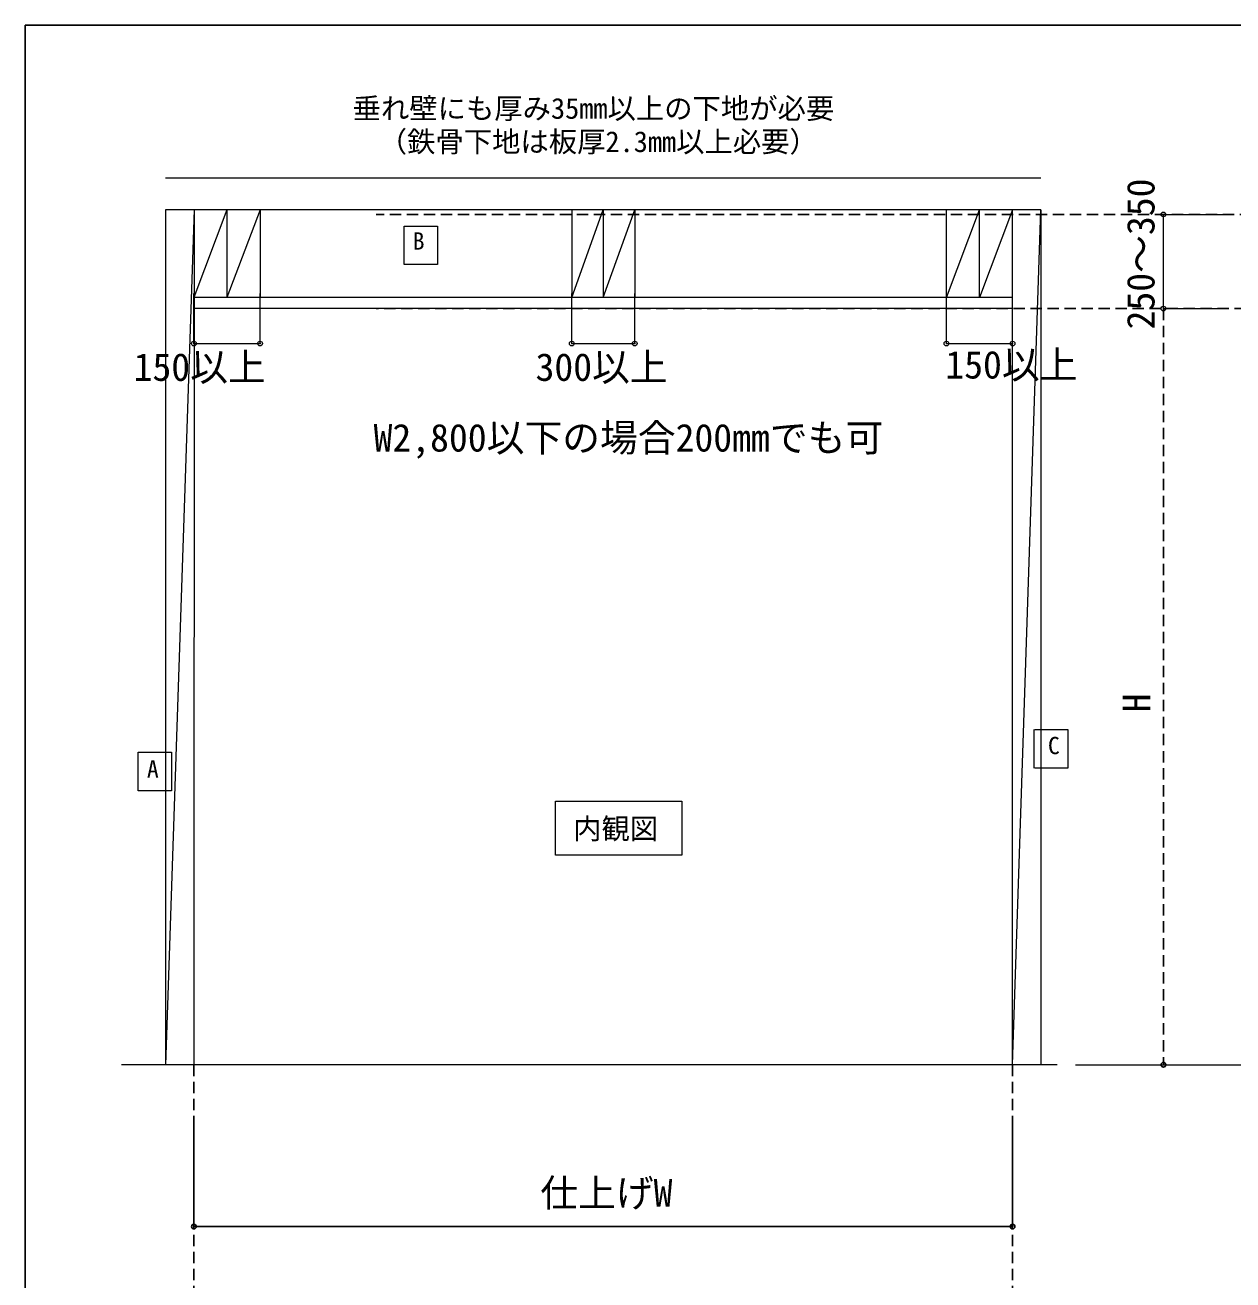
# Model space of a CAD drawing. Units: millimetres, scale not verified. Extents: x -6189 to 5985, y -4251 to 4224.
# Drawn here: x -6189 to -2354, y 242 to 4224 of the extents above; entities that cross this region are included whole.
import ezdxf
from ezdxf.enums import TextEntityAlignment as Align

# ---------------------------------------------------------------- set-up
doc = ezdxf.new("R2010")
doc.units = ezdxf.units.MM
doc.header["$LTSCALE"] = 30
doc.header["$PDMODE"] = 32
doc.header["$PDSIZE"] = 15
doc.linetypes.add('DASHED1', pattern=[1.8, 1.2, -0.6])
doc.layers.add('0-0_枠線', color=7, linetype='Continuous')
for name, color, linetype, lineweight in [('2-0_内観', 7, 'Continuous', 18), ('2-1_断面', 7, 'Continuous', 18), ('2-4', 7, 'Continuous', 18)]:
    doc.layers.add(name, color=color, linetype=linetype, lineweight=lineweight)
doc.styles.add('ＭＳ ゴシック', font='')
doc.styles.get('ＭＳ ゴシック').set_extended_font_data('MS Gothic')

msp = doc.modelspace()

# ---------------------------------------------------------------- linework, layer by layer
at = {"layer": '0-0_枠線', "color": 6}
for q in [(5980.98, 4224.29), (-6189.44, -4250.94)]:
    msp.add_line((-6189.44, 4224.29), q, dxfattribs=at)
at = {"layer": '0-0_枠線', "color": 4, "linetype": 'DASHED1'}
for p, q in [((-2187.57, 3623.33), (-5074.14, 3623.33)), ((2763.04, 3324.25), (-5074.14, 3324.25)), ((-2574.53, 3324.25), (-2574.53, 924.25)), ((-5653.36, 924.25), (-5653.36, -64.65)), ((-3053.36, 924.25), (-3053.36, -60.06))]:
    msp.add_line(p, q, dxfattribs=at)
at = {"layer": '0-0_枠線', "color": 4}
for p, q in [((-5653.36, 410.64), (-5653.36, 743.02)), ((-3053.36, 410.64), (-3053.36, 743.02)), ((-5653.36, 410.64), (-3053.36, 410.64))]:
    msp.add_line(p, q, dxfattribs=at)
for p in [(-2574.53, 924.25), (-5653.36, 410.64), (-3053.36, 410.64)]:
    msp.add_point(p, dxfattribs=at)
at = {"layer": '2-0_内観'}
for p, q in [((-2963.36, 3738.33), (-5743.36, 3738.33)), ((-5743.36, 3638.33), (-5743.36, 924.25)), ((-5652.04, 3638.33), (-5743.36, 924.25)), ((-2963.36, 3638.33), (-5743.36, 3638.33)), ((-5548.36, 3638.33), (-5653.36, 3359.25)), ((-5652.04, 3638.33), (-5653.36, 924.25)), ((-5443.36, 3638.33), (-5548.36, 3359.25)), ((-5548.36, 3638.33), (-5548.36, 3359.25)), ((-5443.36, 3638.33), (-5443.36, 3359.25)), ((-3053.36, 924.25), (-3053.36, 3638.33)), ((-3053.36, 3359.25), (-5653.36, 3359.25)), ((-3053.36, 3324.25), (-5653.36, 3324.25)), ((-2911.43, 924.25), (-5882.86, 924.25))]:
    msp.add_line(p, q, dxfattribs=at)
msp.add_lwpolyline([(-3053.36, 924.25), (-2963.36, 3638.33), (-2963.36, 924.25)], dxfattribs=at)
at = {"layer": '2-1_断面'}
msp.add_line((-2853.42, 924.25), (2002.48, 924.25), dxfattribs=at)
at = {"layer": '2-4'}
for p, q in [((-4453.36, 3638.33), (-4453.36, 3359.25)), ((-4453.36, 3359.25), (-4353.36, 3638.33)), ((-4353.36, 3638.33), (-4353.36, 3359.25)), ((-4353.36, 3359.25), (-4253.36, 3638.33)), ((-4253.36, 3638.33), (-4253.36, 3359.25)), ((-3263.36, 3359.25), (-3263.36, 3638.33)), ((-3263.36, 3359.25), (-3158.36, 3638.33)), ((-3158.36, 3359.25), (-3158.36, 3638.33)), ((-3053.36, 3638.33), (-3158.36, 3359.25)), ((-2984.55, 1866.13), (-2984.55, 1988.43)), ((-5830.16, 1793.87), (-5830.16, 1916.16)), ((-5830.16, 1916.16), (-5724.54, 1916.16)), ((-5724.54, 1916.16), (-5724.54, 1793.87)), ((-5724.54, 1793.87), (-5830.16, 1793.87))]:
    msp.add_line(p, q, dxfattribs=at)
at = {"layer": '2-4', "color": 4}
for p, q in [((-2574.53, 3623.33), (-2369.82, 3623.33)), ((-2574.53, 3324.25), (-2574.53, 3623.33)), ((-5653.36, 3213.56), (-5653.36, 3372.63)), ((-5443.36, 3213.56), (-5443.36, 3372.63)), ((-4453.36, 3213.56), (-4453.36, 3372.63)), ((-4253.36, 3213.56), (-4253.36, 3372.63)), ((-3263.36, 3213.56), (-3263.36, 3372.63)), ((-3053.36, 3213.56), (-3053.36, 3372.63)), ((-2574.53, 3324.25), (-2369.82, 3324.25)), ((-5653.36, 3213.56), (-5443.36, 3213.56)), ((-4453.36, 3213.56), (-4253.36, 3213.56)), ((-3263.36, 3213.56), (-3053.36, 3213.56)), ((-2570.71, 924.25), (-2401.94, 924.25))]:
    msp.add_line(p, q, dxfattribs=at)
at = {"layer": '2-4', "color": 4, "linetype": 'DASHED1'}
msp.add_line((-2574.53, 924.25), (-2396.69, 924.25), dxfattribs=at)
at = {"layer": '2-4'}
for points in [[(-4985.13, 3586.47), (-4879.51, 3586.47), (-4879.51, 3464.18), (-4985.13, 3464.18)], [(-4505.12, 1589.97), (-4505.12, 1761.03), (-4103.79, 1761.03), (-4103.79, 1589.97)]]:
    msp.add_lwpolyline(points, close=True, dxfattribs=at)
msp.add_lwpolyline([(-2983.2, 1988.43), (-2877.58, 1988.43), (-2877.58, 1866.13), (-2983.2, 1866.13)], dxfattribs=at)
at = {"layer": '2-4', "color": 4}
for p in [(-2574.53, 3623.33), (-2574.53, 3324.25), (-5653.36, 3213.56), (-5443.36, 3213.56), (-4453.36, 3213.56), (-4253.36, 3213.56), (-3263.36, 3213.56), (-3053.36, 3213.56)]:
    msp.add_point(p, dxfattribs=at)

# ---------------------------------------------------------------- texts
at = {"layer": '2-4', "style": 'ＭＳ ゴシック'}
for s, height, p in [('垂れ壁にも厚み35mm以上の下地が必要', 65.98, (-5149.31, 3907.16)), ('（鉄骨下地は板厚2.3mm以上必要）', 65.98, (-5066.32, 3801.53)), ('B', 54.99, (-4958.33, 3495.03)), ('W2,800以下の場合200mmでも可', 87.98, (-5082.76, 2844.29)), ('C', 54.99, (-2941.1, 1893.66)), ('A', 54.99, (-5802.46, 1819.17)), ('内観図', 65.98, (-4448.95, 1621.01)), ('仕上げW', 87.98, (-4553.35, 447.08))]:
    msp.add_text(s, height=height, dxfattribs=at).set_placement(p, align=Align.BOTTOM_LEFT)
at = {"layer": '2-4', "color": 3, "style": 'ＭＳ ゴシック'}
msp.add_text('250～350', height=87.98, rotation=90, dxfattribs=at).set_placement((-2576.24, 3258.27), align=Align.BOTTOM_LEFT)
for s, p in [('150以上', (-5844.85, 3068.59)), ('300以上', (-4568.4, 3068.59)), ('150以上', (-3266.96, 3076.06))]:
    msp.add_text(s, height=87.98, dxfattribs=at).set_placement(p, align=Align.BOTTOM_LEFT)
at = {"layer": '2-4', "style": 'ＭＳ ゴシック'}
msp.add_text('H', height=87.98, rotation=90, dxfattribs=at).set_placement((-2589.53, 2043), align=Align.BOTTOM_LEFT)

doc.saveas('drawing.dxf')
